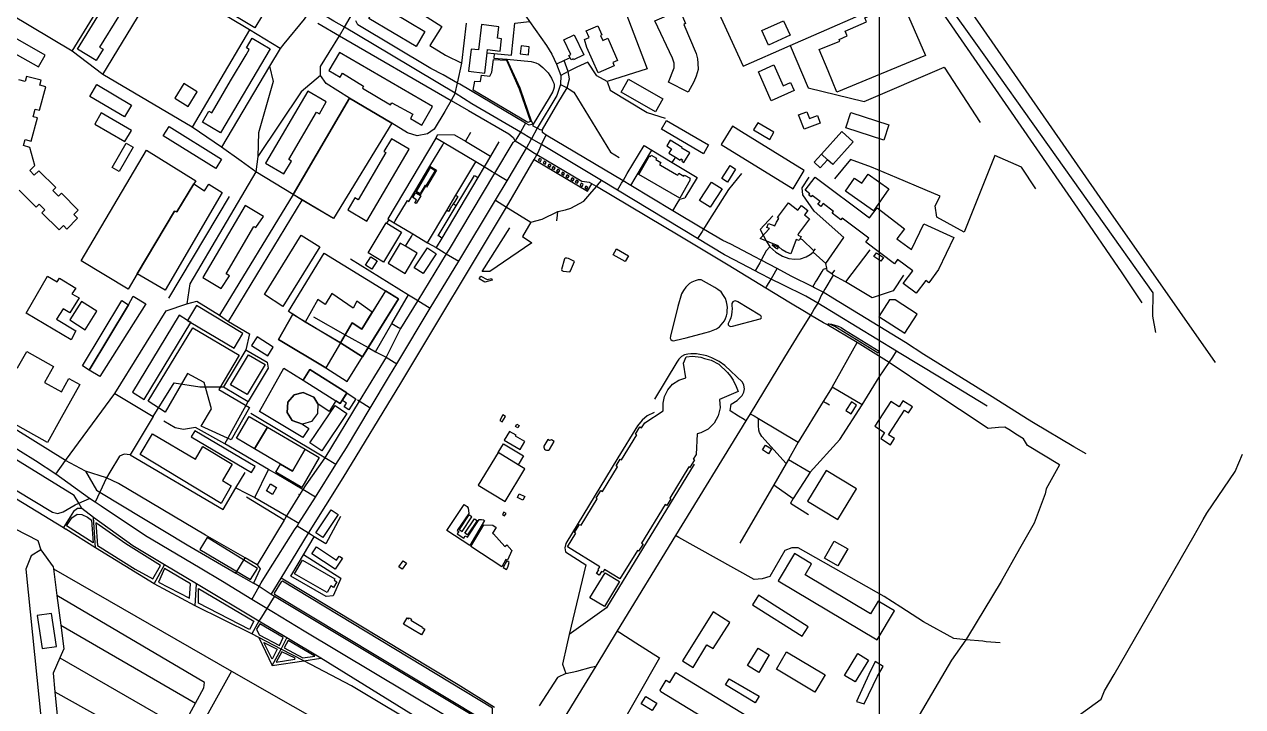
# Model space of a CAD drawing. Header units: metres. Extents: x -2626 to 1483, y -1332 to 1229.
# Drawn here: x 226 to 1196, y 147 to 690 of the extents above; entities that cross this region are included whole.
import ezdxf

# ---------------------------------------------------------------- set-up
doc = ezdxf.new("R2010")
doc.units = ezdxf.units.M
for name, color, linetype in [('OSM_BUILDING', 8, 'Continuous'), ('OSM_GREEN_EXISTING', 94, 'Continuous'), ('OSM_HYDROGRAPHY', 5, 'Continuous'), ('OSM_ROAD_LOCAL', 9, 'Continuous'), ('OSM_ROAD_MAJOR', 30, 'Continuous'), ('SITE_BORDER', 3, 'Continuous')]:
    doc.layers.add(name, color=color, linetype=linetype)

msp = doc.modelspace()

# ---------------------------------------------------------------- linework, layer by layer
at = {"layer": 'OSM_BUILDING'}
for points in [[(309.522, 737.469), (324.422, 728.286), (318.732, 719.046), (315.85, 720.816), (285.688, 671.824), (288.583, 670.043), (283.031, 661.037), (268.132, 670.21)], [(334.313, 732.46), (340.465, 742.635), (415.412, 697.261), (409.26, 687.097)], [(544.792, 684.092), (537.733, 672.192), (500, 694.578), (512.705, 715.996), (523.04, 709.862), (520.826, 706.133), (523.221, 704.708), (519.788, 698.931)], [(872.683, 635.89), (865.699, 652.867), (858.584, 669.965), (875.203, 676.533), (874.621, 677.902), (880.955, 680.73), (879.367, 684.481), (896.204, 691.962), (894.904, 695.023), (899.299, 696.994), (898.724, 698.43), (921.77, 708.582), (923.171, 705.443), (925.147, 706.322), (943.285, 665.034)], [(727.804, 692.608), (747.58, 701.246), (752.257, 690.448), (750.906, 689.847), (760.735, 666.704), (761.717, 662.507), (762.073, 659.045), (762.198, 653.969), (760.754, 648.503), (758.903, 644.017), (754.251, 635.913), (738.771, 643.961), (743.06, 655.227), (743.153, 658.933), (741.884, 662.985)], [(589.721, 689.624), (587.358, 669.453), (581.53, 670.132), (579.473, 652.577), (592.341, 651.063), (594.235, 667.249), (594.541, 669.843), (604.645, 668.652), (605.796, 678.459), (602.638, 678.826), (603.707, 687.977)], [(671.927, 677.702), (675.441, 679.305), (673.09, 684.671), (682.362, 688.8), (685.569, 681.542), (684.669, 681.108), (686.463, 677.09), (690.302, 678.804), (692.228, 674.496), (698.162, 661.171), (694.304, 659.423), (695.367, 656.974), (682.768, 651.341), (673.777, 671.479)], [(813.005, 684.915), (830.274, 692.786), (835.551, 681.208), (818.275, 673.338)], [(216.994, 679.828), (211.679, 670.388), (237.245, 655.983), (242.56, 665.423)], [(381.987, 603.53), (367.619, 612.046), (372.852, 620.884), (375.084, 619.56), (377.454, 623.567), (390.059, 644.807), (402.438, 665.691), (404.939, 669.91), (402.632, 671.279), (407.171, 678.926), (421.627, 670.366)], [(655.314, 677.424), (663.492, 681.442), (671.258, 665.657), (663.08, 661.639), (662.723, 662.373), (661.11, 661.583), (660.279, 663.264), (659.403, 665.045), (661.016, 665.835)], [(620.645, 666.425), (627.104, 665.713), (627.81, 672.08), (621.345, 672.793)], [(476.772, 667.55), (468.363, 653.089), (477.379, 647.846), (479.161, 650.896), (495.992, 640.566), (494.979, 638.963), (517.475, 625.949), (518.425, 627.541), (535.163, 618.346), (533.193, 614.962), (542.322, 609.663), (550.919, 624.458)], [(810.216, 652.087), (822.602, 657.62), (830.017, 640.966), (835.807, 643.538), (838.683, 637.115), (820.426, 629.022)], [(283.519, 641.924), (311.185, 625.66), (305.665, 616.276), (277.998, 632.54)], [(345.567, 631.17), (356.377, 624.536), (363.574, 636.247), (352.77, 642.881)], [(700.969, 635.79), (706.877, 646.165), (734.163, 630.636), (728.254, 620.261)], [(417.907, 579.462), (432.568, 570.846), (438.589, 581.088), (436.432, 582.357), (458.597, 620.061), (460.76, 618.792), (466.225, 628.087), (451.563, 636.703)], [(287.17, 619.437), (281.993, 610.576), (305.996, 596.572), (311.167, 605.433)], [(732.981, 606.357), (737.07, 613.415), (770.651, 593.967), (766.568, 586.91)], [(809.703, 611.589), (806.321, 605.867), (819.244, 598.231), (822.627, 603.953)], [(842.266, 617.901), (848.705, 620.384), (850.844, 614.84), (857.196, 617.289), (859.503, 611.311), (846.711, 606.368)], [(883.844, 619.771), (914.017, 609.931), (910.053, 597.775), (879.88, 607.615)], [(341.203, 608.717), (382.962, 582.568), (378.292, 575.11), (336.532, 601.27)], [(780.574, 594.379), (837.795, 559.08), (846.723, 573.551), (796.773, 604.376), (789.502, 608.851)], [(885.632, 596.35), (869.394, 578.327), (865.243, 582.123), (860.36, 586.576), (876.591, 604.587)], [(306.996, 595.303), (312.523, 592.075), (301.294, 572.839), (295.761, 576.067)], [(532.206, 590.594), (518.082, 598.899), (512.136, 588.791), (513.761, 587.834), (491.603, 550.141), (488.914, 551.722), (483.369, 542.293), (498.562, 533.365)], [(308.566, 479.063), (271.17, 501.672), (323.046, 589.704), (362.53, 565.47), (360.916, 562.854), (347.249, 540.657), (345.492, 541.347), (315.825, 491.309)], [(715.112, 570.524), (723.602, 585.218), (724.328, 584.795), (724.903, 585.797), (729.111, 583.359), (728.535, 582.368), (732.643, 579.997), (731.587, 578.171), (732.274, 577.77), (745.179, 570.301), (746.123, 569.778), (747.03, 571.347), (751.006, 569.054), (751.532, 569.967), (755.914, 567.429), (755.389, 566.527), (756.039, 566.149), (747.693, 551.699)], [(860.36, 586.576), (854.57, 580.108), (859.422, 575.711), (865.243, 582.123)], [(785.526, 564.412), (781.161, 567.162), (787.664, 577.47), (792.028, 574.72)], [(360.916, 562.854), (369.432, 557.366), (372.665, 562.664), (383.381, 556.097), (338.008, 478.429), (315.825, 491.309), (345.492, 541.347), (347.249, 540.657)], [(771.858, 544.33), (763.417, 549.796), (772.852, 564.379), (781.293, 558.924)], [(847.505, 557.9), (855.389, 568.408), (898.643, 535.948), (904.764, 543.907), (926.566, 527.142), (920.445, 519.183), (932.18, 510.801), (941.909, 531.25), (965.724, 520.185), (953.726, 494.715), (945.848, 484.195), (943.46, 485.976), (935.963, 475.98), (925.603, 483.739), (933.1, 493.746), (921.051, 502.774), (918.569, 499.457), (895.767, 516.545), (898.255, 519.862), (877.047, 535.758), (875.934, 534.278), (868.888, 539.554), (870.001, 541.035), (861.673, 547.28), (859.928, 544.942), (857.565, 546.712), (859.309, 549.05), (853.038, 553.748), (852.201, 552.623), (850.45, 553.937), (851.288, 555.061)], [(897.674, 570.735), (914.13, 559.113), (901.757, 541.592), (879.58, 557.254), (886.857, 567.562), (892.578, 563.522)], [(368.025, 488.414), (382.681, 479.798), (389.227, 489.739), (386.545, 491.309), (408.716, 529.012), (410.166, 528.166), (416.343, 537.039), (401.682, 545.655)], [(818.982, 527.32), (816.925, 528.144), (818.263, 531.484), (823.302, 529.469), (824.728, 532.475), (826.572, 535.302), (825.459, 536.137), (834.206, 547.781), (841.728, 542.137), (844.466, 545.788), (849.706, 541.859), (846.967, 538.207), (850.981, 535.202), (842.234, 523.547), (841.69, 522.1), (844.16, 521.109), (842.822, 517.769), (840.427, 518.738), (836.176, 507.405), (832.231, 508.619), (829.048, 510.467), (826.572, 512.938), (826.084, 513.595), (811.567, 519.517)], [(464.574, 507.739), (513.386, 477.817), (523.834, 471.416), (495.054, 425.341), (477.473, 436.406), (486.876, 452.313), (494.61, 447.304), (502.763, 460.963), (490.534, 469.523), (487.676, 464.013), (470.551, 475.635), (465.456, 466.874), (459.541, 470.948), (449.55, 453.015), (439.602, 459.282), (436.295, 461.364)], [(449.55, 453.015), (436.295, 461.364), (464.574, 507.739), (513.386, 477.817), (502.763, 460.963), (490.534, 469.523), (487.676, 464.013), (470.551, 475.635), (465.456, 466.874), (459.541, 470.948)], [(506.64, 501.695), (502.451, 495.082), (497.405, 498.266), (501.594, 504.89)], [(546.817, 512.036), (547.149, 511.825), (553.576, 507.55), (553.826, 507.394), (543.354, 491.631), (536.345, 496.273)], [(704.151, 501.116), (694.554, 506.481), (697.155, 511.135), (706.752, 505.769)], [(909.753, 504.467), (907.678, 501.461), (902.269, 505.19), (904.345, 508.196)], [(266.762, 480.076), (263.755, 475.546), (269.595, 472.206), (262.017, 460.395), (256.915, 463.612), (251.569, 455.208), (266.769, 445.968), (263.086, 438.944), (227.235, 460.128), (244.292, 489.505), (252.138, 484.941), (253.845, 487.88)], [(589.321, 489.583), (594.216, 486.767), (597.899, 487.757), (598.255, 486.433), (592.409, 484.852), (588.039, 487.357)], [(477.473, 436.406), (495.054, 425.341), (499.631, 432.665), (523.834, 471.416), (513.386, 477.817), (494.61, 447.304), (486.876, 452.313), (481.343, 442.951)], [(271.402, 469.457), (261.979, 454.707), (274.215, 446.881), (283.644, 461.631)], [(272.121, 418.105), (303.501, 470.035), (308.897, 466.774), (277.516, 414.843)], [(308.897, 466.774), (312.623, 473.553), (322.665, 467.453), (285.87, 409.767), (277.516, 414.843)], [(358.534, 452.703), (392.81, 432.142), (399.862, 443.898), (362.855, 466.095), (355.802, 454.339)], [(906.208, 457.523), (926.903, 444.176), (936.657, 459.293), (919.194, 470.714), (914.661, 470.625)], [(358.534, 452.703), (355.802, 454.339), (349.212, 458.436), (311.979, 397.199), (321.327, 391.522)], [(439.602, 459.282), (428.092, 439.244), (465.937, 416.502), (482.937, 405.693), (495.054, 425.341), (477.473, 436.406), (449.55, 453.015)], [(439.602, 459.282), (477.473, 436.406), (465.937, 416.502), (428.092, 439.244)], [(424.003, 433.022), (411.16, 441.27), (406.759, 434.424), (419.601, 426.176)], [(175.228, 401.863), (180.299, 410.925), (185.182, 408.197), (189.996, 405.515), (197.555, 401.285), (209.491, 422.658), (220.514, 416.502), (227.817, 429.582), (249.025, 417.738), (241.897, 404.98), (255.452, 397.411), (261.423, 408.097), (270.139, 403.233), (255.321, 376.705), (244.41, 357.169), (224.972, 368.022), (182.35, 391.822), (184.926, 396.442), (179.861, 399.27)], [(404.339, 426.877), (417.656, 419.24), (403.32, 395.307), (390.002, 402.943)], [(477.473, 436.406), (465.937, 416.502), (482.937, 405.693), (495.054, 425.341)], [(699.968, 248.588), (687.826, 256.057), (686.52, 253.931), (685.457, 254.577), (683.575, 251.515), (681.387, 252.862), (683.268, 255.924), (682.731, 256.257), (684.038, 258.384), (658.24, 274.236), (664.818, 284.933), (663.911, 285.49), (667.956, 292.069), (669.044, 291.401), (681.893, 312.307), (680.986, 312.852), (684.838, 319.12), (686.145, 318.318), (698.162, 337.855), (696.992, 338.578), (700.337, 344.011), (701.269, 343.432), (713.417, 363.191), (712.404, 363.814), (715.949, 369.57), (717.281, 368.757), (719.82, 372.887), (734.538, 382.316), (734.325, 388.561), (735.432, 393.859), (738.058, 399.125), (741.947, 403.533), (746.836, 406.806), (752.394, 408.721), (750.525, 420.387), (752.788, 425.307), (757.715, 425.975), (764.368, 425.174), (767.431, 423.983), (772.758, 422.647), (778.748, 419.452), (785.669, 412.929), (787.926, 409.867), (790.058, 406.806), (792.591, 401.618), (794.054, 397.756), (779.204, 391.377), (779.705, 384.776), (778.279, 378.308), (775.059, 372.52), (770.307, 367.911), (764.436, 364.85), (761.529, 364.059), (760.716, 347.751), (758.372, 343.944), (759.403, 343.298), (755.677, 337.242), (754.902, 337.71), (739.64, 312.886), (740.571, 312.307), (737.289, 306.975), (735.963, 307.787), (717.137, 277.163), (718.388, 276.395), (714.93, 270.774), (713.967, 271.364)], [(468.45, 381.748), (459.51, 387.848), (456.221, 393.37), (447.78, 396.988), (440.703, 395.095), (435.694, 389.195), (435.144, 381.136), (439.227, 374.69), (447.243, 371.718), (452.263, 368.2), (447.599, 361.043), (412.992, 381.748), (432.406, 416.324), (447.761, 406.862), (473.853, 390.442)], [(447.243, 371.718), (452.263, 368.2), (447.599, 361.043), (412.992, 381.748), (432.406, 416.324), (447.761, 406.862), (453.113, 415.389), (482.681, 396.787), (477.323, 388.26), (473.853, 390.442), (468.45, 381.748), (459.51, 387.848), (459.278, 380.145), (454.608, 374)], [(453.113, 415.389), (447.761, 406.862), (473.853, 390.442), (477.323, 388.26), (482.681, 396.787)], [(459.278, 380.145), (454.608, 374), (447.243, 371.718), (439.227, 374.69), (435.144, 381.136), (435.694, 389.195), (440.703, 395.095), (447.78, 396.988), (456.221, 393.37), (459.51, 387.848)], [(482.85, 396.442), (489.771, 391.989), (484.138, 383.173), (480.38, 385.499), (482.349, 388.505), (479.123, 390.542)], [(879.967, 382.549), (884.137, 379.989), (888.414, 386.947), (884.244, 389.507)], [(903.026, 370.137), (910.741, 365.172), (907.646, 360.375), (915.312, 355.432), (918.513, 360.397), (913.892, 363.38), (926.516, 382.961), (929.842, 380.824), (932.881, 385.533), (925.34, 390.397), (922.183, 385.499), (915.637, 389.707)], [(482.643, 380.379), (462.586, 350.612), (453.295, 356.868), (473.346, 386.635)], [(419.582, 369.347), (409.135, 352.159), (394.717, 360.731), (404.877, 377.985)], [(419.582, 369.347), (449.362, 351.848), (439.252, 334.404), (429.886, 339.825), (409.135, 352.159)], [(406.646, 333.257), (409.516, 338.111), (361.692, 366.419), (358.828, 361.577)], [(607.934, 359.072), (620.507, 351.658), (624.184, 357.97), (616.912, 362.256), (617.306, 362.902), (611.992, 365.996)], [(460.685, 345.28), (446.899, 321.491), (427.348, 332.823), (426.21, 333.48), (429.886, 339.825), (439.252, 334.404), (449.362, 351.848)], [(587.27, 323.361), (608.641, 310.336), (624.396, 336.163), (618.913, 339.513), (603.026, 349.198)], [(603.026, 349.198), (607.29, 356.189), (623.177, 346.504), (618.913, 339.513)], [(820.651, 352.014), (818.275, 348.241), (813.499, 351.246), (815.874, 355.02)], [(849.406, 310.47), (873.609, 295.798), (888.458, 320.288), (864.255, 334.96)], [(421.827, 324.251), (426.691, 321.402), (423.459, 315.891), (418.594, 318.741)], [(624.203, 314.188), (622.783, 311.349), (618.425, 313.531), (619.838, 316.37)], [(463.386, 281.594), (457.859, 285.278), (470.082, 303.535), (475.603, 299.839)], [(454.752, 268.603), (458.39, 274.158), (474.34, 263.694), (476.428, 266.877), (477.16, 266.399), (479.061, 265.152), (473.327, 256.413)], [(441.04, 252.818), (447.386, 263.582), (473.177, 248.599), (472.615, 247.652), (474.722, 246.417), (472.021, 241.83), (469.914, 243.066), (466.831, 237.845)], [(526.685, 256.38), (524.04, 258.261), (527.391, 262.959), (530.036, 261.066)], [(847.424, 251.949), (852.638, 260.721), (838.958, 268.848), (826.047, 247.129), (904.889, 200.253), (918.563, 223.24), (905.464, 231.032), (899.493, 220.991)], [(687.689, 226.635), (676.11, 233.648), (688.133, 253.508), (699.712, 246.506)], [(844.998, 202.991), (849.831, 210.594), (810.372, 235.663), (805.539, 228.005)], [(236.226, 219.555), (240.052, 193.295), (251.45, 194.954), (247.618, 221.214)], [(541.959, 204.115), (527.71, 212.654), (530.668, 217.585), (531.837, 216.895), (532.243, 217.563), (534.019, 216.505), (533.612, 215.826), (542.785, 210.338), (542.597, 210.026), (544.729, 208.757)], [(749.875, 183.455), (758.309, 178.223), (769.301, 196.267), (774.159, 193.24), (787.539, 214.056), (774.29, 222.394)], [(809.947, 193.685), (818.863, 188.219), (810.647, 174.104), (801.494, 179.714)], [(832.743, 190.601), (863.442, 172.367), (855.22, 158.541), (824.528, 176.775)], [(889.352, 189.31), (897.886, 184.089), (887.239, 166.69), (878.71, 171.911)], [(888.277, 151.138), (894.435, 149.38), (905.152, 171.232), (909.509, 178.846), (903.257, 182.842), (898.18, 172.623)], [(732.568, 158.942), (732.093, 160.089), (736.907, 168.037), (739.702, 166.334), (744.516, 174.148), (816.637, 130.166), (806.533, 113.657)], [(783.969, 164.296), (786.864, 169.194), (810.735, 155.268), (807.771, 150.159)], [(720.507, 155.191), (729.304, 149.836), (725.678, 143.903), (716.925, 149.168)]]:
    msp.add_lwpolyline(points, close=True, dxfattribs=at)
msp.add_lwpolyline([(221.771, 557.922), (235.394, 544.397), (237.82, 546.846), (242.303, 542.393), (239.877, 539.944), (253.564, 526.363), (257.015, 529.836), (259.835, 527.042), (268.288, 535.558), (265.306, 538.519), (268.869, 542.104), (255.352, 555.529), (253.051, 553.213), (248.568, 557.666), (250.863, 559.982), (237.32, 573.429), (233.838, 569.922), (230.174, 573.563), (234.269, 577.626), (230.286, 591.997), (225.234, 593.366), (226.554, 598.287), (231.362, 597.006), (236.314, 615.519), (232.987, 616.409), (234.619, 622.51), (237.945, 621.619), (242.935, 640.276), (238.139, 641.556), (239.165, 645.375), (227.567, 648.469), (226.479, 644.395), (221.527, 645.709)], dxfattribs=at)
at = {"layer": 'OSM_GREEN_EXISTING'}
for points in [[(609.61, 661.249), (619.801, 638.484), (628.936, 612.491), (626.822, 611.756), (583.2, 637.605), (584.413, 644.685), (589.027, 644.273), (589.74, 649.471), (596.573, 648.547), (598.168, 651.776), (599.381, 661.828)], [(484.825, 631.204), (518.482, 611.122), (471.989, 535.502), (439.79, 554.516)], [(750.981, 579.963), (755.646, 587.689), (749.425, 591.44), (749.693, 591.897), (740.071, 597.708), (737.295, 593.11), (740.99, 590.884), (738.833, 587.299), (744.141, 584.093), (747.905, 581.822), (748.474, 582.769), (749.75, 582.001), (749.174, 581.054)], [(637.595, 582.223), (635.982, 583.236), (635.05, 581.733), (636.664, 580.732)], [(538.07, 557.009), (549.337, 575.845), (552.97, 573.674), (545.629, 561.395), (544.86, 561.852), (540.934, 555.295)], [(641.384, 580.019), (639.771, 581.032), (638.839, 579.529), (640.452, 578.527)], [(645.179, 577.715), (643.566, 578.728), (642.628, 577.225), (644.248, 576.223)], [(648.468, 575.744), (646.855, 576.757), (645.923, 575.255), (647.536, 574.253)], [(652.182, 573.563), (650.569, 574.576), (649.631, 573.073), (651.244, 572.071)], [(656.015, 571.325), (654.401, 572.327), (653.47, 570.835), (655.083, 569.822)], [(659.578, 569.188), (657.965, 570.19), (657.034, 568.698), (658.647, 567.685)], [(663.499, 566.794), (661.885, 567.807), (660.954, 566.305), (662.567, 565.303)], [(666.937, 564.913), (665.324, 565.915), (664.393, 564.423), (666.006, 563.41)], [(670.858, 562.475), (669.244, 563.488), (668.313, 561.985), (669.926, 560.983)], [(537.37, 555.829), (541.409, 553.414), (537.751, 547.302), (536.757, 547.903), (538.202, 550.319), (535.163, 552.145)], [(674.503, 560.171), (672.89, 561.184), (671.958, 559.681), (673.571, 558.679)], [(511.911, 500.593), (499.556, 507.951), (513.861, 531.962), (514.555, 531.551), (526.216, 524.604)], [(446.355, 522.2), (461.11, 512.982), (431.762, 465.36), (417.006, 474.911)], [(515.487, 499.858), (529.067, 491.765), (538.608, 507.784), (529.33, 513.305), (525.028, 515.866)], [(825.459, 511.157), (826.216, 512.47), (821.12, 514.552), (824.353, 511.825)], [(653.745, 494.058), (654.808, 493.591), (660.029, 492.978), (660.735, 493.858), (663.861, 501.216), (659.103, 503.543), (657.74, 503.966), (656.44, 503.877), (655.771, 503.376), (653.526, 494.782)], [(752.613, 440.536), (767.65, 444.432), (771.608, 445.501), (774.334, 446.514), (776.829, 447.705), (779.154, 449.152), (780.73, 450.744), (782.049, 452.358), (783.306, 454.017), (784.169, 455.876), (784.857, 458.035), (785.319, 460.139), (785.488, 462.21), (785.676, 464.514), (785.444, 466.551), (784.775, 469.089), (784, 471.661), (782.574, 474.154), (780.542, 476.993), (778.048, 478.963), (775.491, 480.511), (764.63, 486.522), (762.404, 486.488), (759.935, 485.809), (757.252, 484.785), (755.32, 483.572), (752.594, 480.655), (750.5, 478.229), (748.968, 475.379), (746.161, 465.438), (740.165, 441.749), (739.996, 440.246), (740.415, 439.089), (741.547, 438.254), (742.847, 438.187), (744.779, 438.51)], [(789.133, 465.861), (789.321, 463.757), (789.177, 461.019), (788.839, 458.748), (788.339, 456.41), (787.439, 454.417), (786.701, 453.048), (786.238, 451.812), (786.307, 450.766), (786.976, 449.909), (788.108, 449.553), (789.658, 449.798), (811.729, 455.497), (812.317, 456.009), (812.592, 456.989), (812.192, 457.913), (811.354, 458.558), (793.854, 469.212), (792.028, 469.924), (790.834, 469.735), (789.971, 469.045), (789.221, 467.687)], [(359.96, 448.384), (396.861, 426.743), (380.674, 399.47), (405.246, 384.987), (390.49, 359.328), (366.756, 370.249), (374.828, 383.919), (369.126, 404.824), (355.79, 412.116), (337.983, 381.28), (324.584, 390.019)], [(905.602, 428.168), (871.076, 449.352), (868.244, 450.688), (865.756, 451.478), (868.375, 451.222), (871.095, 450.532), (873.652, 449.631), (876.022, 448.562), (878.854, 446.759), (906.483, 429.76)], [(604.37, 374.768), (606.371, 373.633), (608.803, 377.93), (606.802, 379.065)], [(619.882, 370.761), (618.807, 368.913), (616.937, 370.004), (618.019, 371.852)], [(317.969, 347.617), (327.892, 364.193), (362.029, 344.033), (367.888, 353.963), (391.465, 340.037), (383.687, 326.856), (390.671, 322.737), (382.612, 308.689)], [(642.566, 359.551), (639.44, 354.285), (639.358, 353.406), (639.577, 352.604), (640.071, 351.914), (640.709, 351.436), (641.609, 351.046), (642.416, 350.957), (643.285, 351.157), (643.891, 351.636), (647.661, 357.992), (645.661, 359.183), (643.935, 358.727)], [(580.442, 275.126), (562.236, 287.149), (575.985, 307.954), (578.429, 306.34), (579.148, 304.904), (579.548, 303.145), (579.611, 300.73), (570.557, 287.06), (571.745, 286.28), (570.551, 284.477), (575.747, 281.037), (576.941, 282.829), (578.567, 281.75), (587.901, 295.832), (589.946, 295.932), (591.434, 295.72), (592.234, 295.219)], [(608.228, 298.926), (609.36, 300.73), (607.703, 301.765), (606.571, 299.973)], [(259.497, 290.933), (263.586, 297.357), (267.819, 300.284), (271.764, 299.984), (276.141, 297.724), (279.423, 295.386), (280.668, 277.286)], [(282.931, 293.271), (284.025, 275.237), (314.024, 256.48), (328.185, 248.821), (334.244, 259.408), (306.727, 276.484)], [(571.964, 287.939), (574.303, 286.381), (582.099, 298.102), (579.761, 299.661)], [(584.306, 296.433), (586.301, 295.108), (578.661, 283.631), (576.672, 284.956)], [(581.424, 274.469), (591.578, 291.768), (598.874, 291.546), (601.394, 289.575), (598.699, 285.067), (599.3, 284.51), (608.478, 274.48), (609.897, 275.783), (613.942, 271.375), (610.616, 263.582), (609.141, 264.217), (605.877, 258.384)], [(405.802, 248.131), (411.392, 256.814), (371.308, 281.482), (365.687, 272.176)], [(862.892, 265.152), (870.67, 278.677), (881.318, 272.566), (873.546, 259.029)], [(607.052, 257.76), (609.803, 256.202), (610.854, 258.061), (611.867, 261.846), (609.966, 262.914)], [(337.383, 256.925), (332.568, 246.194), (357.459, 233.27), (358.259, 244.658)], [(430.336, 246.228), (424.722, 237.389), (424.928, 236.465), (590.24, 137.057), (591.465, 139.094), (598.218, 135.031), (598.693, 145.695), (431.343, 246.94)], [(364.468, 241.085), (408.484, 214.947), (405.127, 208.457), (364.543, 229.407)], [(413.299, 212.91), (410.673, 208.68), (412.936, 204.071), (428.998, 195.755), (432.062, 202.101)], [(423.102, 184.712), (416.419, 197.937), (427.029, 192.761)], [(435.857, 199.696), (432.718, 193.93), (447.68, 185.826), (457.246, 187.217)], [(430.749, 190.713), (426.366, 182.542), (441.184, 184.879), (441.478, 185.681)]]:
    msp.add_lwpolyline(points, close=True, dxfattribs=at)
msp.add_lwpolyline([(341.04, 472.061), (389.333, 552.879)], dxfattribs=at)
at = {"layer": 'OSM_HYDROGRAPHY'}
msp.add_lwpolyline([(953.426, 737.77), (1088.658, 542.46), (1173.84, 420.821)], dxfattribs=at)
at = {"layer": 'OSM_ROAD_LOCAL'}
for points in [[(1115.637, 468.277), (1099.812, 492.077), (1064.611, 543.64), (916.675, 757.652), (820.314, 898.705)], [(821.995, 899.74), (923.158, 758.976), (989.683, 665.59), (1124.159, 476.203), (1123.865, 457.646), (1126.253, 444.799)], [(581.805, 868.114), (580.768, 852.017), (583.756, 838.692), (588.233, 830.165), (629.33, 793.474), (630.33, 782.12), (626.441, 768.761), (611.404, 730.501), (609.716, 722.341), (613.436, 713.558), (628.073, 692.218), (641.434, 673.06), (645.748, 666.236), (649.45, 658.154), (652.926, 649.215), (652.626, 641.924), (649.662, 633.274), (634.256, 607.326), (629.592, 598.732)], [(807.246, 863.583), (862.754, 773.047), (765.618, 727.517), (744.691, 717.721), (704.614, 698.931), (721.714, 654.503), (689.94, 644.44), (681.549, 648.803), (674.428, 659.869)], [(429.53, 670.778), (405.045, 685.483), (335.376, 727.339), (309.572, 742.846), (238.521, 785.526), (219.045, 797.226), (229.974, 814.903), (235.401, 823.675), (240.234, 830.955)], [(263.893, 668.596), (309.572, 742.846), (318.294, 757.206), (325.378, 768.861), (329.924, 776.342)], [(454.095, 703.194), (450.119, 696.404), (448.687, 693.866), (432.487, 674.34), (429.53, 670.778), (420.939, 656.496), (382.975, 592.22), (359.416, 608.15), (288.358, 649.995), (263.893, 668.596), (214.674, 698.007), (195.317, 709.573), (168.882, 723.655), (151.032, 732.627), (124.096, 746.097), (91.159, 746.342), (80.393, 746.23)], [(501.682, 730.601), (510.135, 725.258), (525.997, 715.228), (531.193, 705.331), (558.34, 688.177), (548.799, 673.082), (561.135, 665.279), (574.059, 658.945)], [(765.618, 727.517), (798.024, 656.685), (835.607, 673.116), (916.918, 708.66)], [(288.358, 649.995), (335.376, 727.339)], [(480.755, 687.487), (485.351, 695.346), (490.64, 704.441), (496.048, 721.651)], [(459.41, 690.927), (476.71, 680.73), (565.762, 629.322), (579.448, 621.363), (611.517, 602.661), (615.062, 599.956), (616.719, 597.04), (614.874, 595.904), (600.2, 571.425), (563.986, 510.99), (561.767, 507.35), (539.096, 470.191), (525.416, 447.772), (513.88, 424.984), (492.484, 389.974), (465.024, 345.046), (450, 323.539), (447.599, 319.698), (444.929, 315.435), (435.932, 301.086), (434.6, 298.904), (433, 295.987), (432.618, 295.353), (411.123, 259.898)], [(624.947, 611.333), (572.558, 642.158), (570.726, 643.193), (559.191, 649.738), (549.437, 654.848), (491.409, 689.368), (489.808, 692.73)], [(568.876, 635.1), (570.726, 643.193), (574.059, 658.945), (577.998, 690.882)], [(599.818, 666.592), (613.68, 665.29), (616.25, 690.771), (628.073, 692.218)], [(405.045, 685.483), (359.416, 608.15)], [(568.876, 635.1), (565.762, 629.322), (560.535, 620.595), (552.069, 606.457), (546.755, 602.862), (538.739, 601.159), (530.886, 603.663), (518.482, 611.122), (484.825, 631.204), (466.175, 642.681), (461.642, 649.082), (461.642, 656.24), (468.588, 667.538), (476.71, 680.73), (480.755, 687.487)], [(835.607, 673.116), (849.843, 639.408), (894.448, 628.51), (958.009, 655.839), (986.851, 611.745)], [(594.235, 667.249), (599.818, 666.592), (599.506, 663.008)], [(599.506, 663.008), (610.116, 662.229), (629.442, 660.369), (633.131, 659.279), (635.563, 658.065), (638.664, 655.627), (642.86, 651.353), (644.323, 649.126), (645.498, 646.955), (646.423, 645.063), (647.343, 642.97), (647.68, 641.79), (647.743, 639.82), (647.261, 638.061), (646.53, 636.514), (643.641, 631.271), (630.986, 610.331), (627.891, 609.641), (624.947, 611.333)], [(630.986, 610.331), (629.705, 612.78), (623.99, 628.922), (620.595, 638.985), (610.116, 662.229)], [(1071.095, 348.23), (1061.41, 353.695), (1029.342, 372.842), (1024.478, 375.859), (996.386, 393.492), (941.997, 427.255), (927.391, 436.662), (869.494, 472.028), (861.717, 476.759), (854.914, 480.299), (853.62, 480.945), (836.282, 489.639), (825.065, 495.539), (812.454, 502.162), (807.452, 504.789), (788.32, 514.853), (781.837, 517.925), (766.475, 526.853), (742.003, 541.625), (708.741, 561.718), (702.494, 565.481), (641.171, 601.804), (638.327, 603.942), (638.364, 606.168), (650.487, 627.085), (657.903, 639.363), (659.878, 646.41), (658.866, 652.288), (655.533, 661.026)], [(660.279, 663.264), (655.533, 661.026), (649.45, 658.154)], [(674.428, 659.869), (665.724, 655.839)], [(420.939, 656.496), (424.003, 644.473), (412.298, 603.519), (411.642, 584.806), (410.222, 572.572), (357.665, 483.316), (355.127, 467.442)], [(665.724, 655.839), (658.866, 652.288), (652.926, 649.215)], [(461.642, 649.082), (446.292, 636.224), (411.642, 584.806)], [(652.626, 641.924), (657.903, 639.363), (659.616, 638.284), (663.442, 635.89), (692.453, 588.179), (699.331, 583.904)], [(689.94, 644.44), (692.122, 637.482), (721.72, 619.615), (735.932, 615.174)], [(484.825, 631.204), (439.79, 554.516), (381.18, 458.48)], [(518.482, 611.122), (471.989, 535.502)], [(624.947, 611.333), (623.715, 609.352)], [(553.395, 599.4), (555.058, 602.161), (568.232, 602.016), (576.997, 596.839), (597.005, 585.028)], [(581.143, 603.864), (576.997, 596.839)], [(623.715, 609.352), (620.801, 604.153), (618.013, 599.288)], [(631.024, 608.929), (630.986, 610.331)], [(637.014, 605.723), (634.256, 607.326), (631.024, 608.929)], [(638.364, 606.168), (637.014, 605.723)], [(640.184, 599.834), (641.171, 601.804)], [(471.989, 535.502), (446.992, 549.896), (439.79, 554.516), (410.222, 572.572), (398.574, 580.999), (382.975, 592.22)], [(610.16, 565.47), (606.233, 567.818), (600.2, 571.425), (598.405, 572.494), (591.853, 576.412), (585.188, 580.398), (559.885, 595.526), (553.395, 599.4), (515.124, 535.113), (516.268, 534.434), (520.264, 532.052), (535.2, 523.157), (546.949, 516.166), (553.62, 512.192), (559.991, 508.407), (561.767, 507.35), (571.658, 501.461)], [(520.264, 532.052), (521.145, 533.621), (530.786, 549.64), (532.006, 548.905), (536.801, 556.92), (548.787, 576.958), (558.953, 593.967), (559.885, 595.526)], [(603.72, 596.261), (597.005, 585.028), (592.716, 577.893), (591.853, 576.412)], [(615.981, 575.232), (625.553, 591.285), (629.592, 598.732)], [(618.013, 599.288), (616.719, 597.04)], [(619.82, 594.992), (616.719, 597.04)], [(630.718, 587.889), (625.553, 591.285), (619.82, 594.992)], [(635.163, 588.513), (637.489, 594.146), (640.184, 599.834)], [(705.896, 571.292), (719.194, 593.466), (725.459, 589.771), (741.64, 579.963), (761.492, 567.93), (751.663, 551.711)], [(422.377, 236.331), (430.455, 249.356), (452.144, 285.011), (479.748, 328.96), (525.516, 404.424), (609.685, 544.375), (631.724, 582.457), (633.806, 586.064)], [(633.806, 586.064), (630.718, 587.889)], [(631.724, 582.457), (674.146, 557.132), (677.735, 562.965)], [(633.806, 586.064), (635.163, 588.513)], [(1050, 339.536), (1024.553, 354.875), (1021.314, 360.185), (1016.556, 363.069), (1009.541, 367.41), (1006.515, 369.425), (1001.344, 369.002), (993.028, 368.334), (947.555, 398.68), (914.336, 420.854), (888.808, 436.873), (864.73, 450.978), (862.179, 452.458), (851.675, 458.581), (846.874, 461.308), (835.876, 468.121), (816.187, 480.065), (786.182, 498.277), (747.63, 521.276), (681.399, 560.894), (677.735, 562.965), (675.884, 564.011), (669.651, 564.88), (633.806, 586.064)], [(708.741, 561.718), (712.173, 567.485), (725.459, 589.771)], [(741.64, 579.963), (743.091, 582.368), (744.141, 584.093)], [(900.356, 576.234), (883.55, 582.312), (870.807, 566.972)], [(1031.124, 559.091), (1019.557, 576.357), (998.424, 585.585), (973.94, 524.549), (952.263, 536.538), (950.837, 545.466), (954.908, 553.135), (943.072, 558.167), (920.501, 567.774), (900.356, 576.234)], [(548.787, 576.958), (554.045, 573.819), (545.973, 560.327), (545.023, 560.894), (541.109, 554.338), (536.801, 556.92)], [(546.949, 516.166), (562.161, 541.714), (569.388, 553.848), (585.188, 580.398)], [(591.853, 576.412), (586.92, 568.13), (558.19, 519.873), (553.62, 512.192)], [(610.16, 565.47), (615.981, 575.232)], [(516.581, 410.157), (522.433, 419.853), (549.081, 464.035), (571.658, 501.461), (600.856, 549.874), (610.16, 565.47)], [(558.19, 519.873), (556.027, 521.365), (555.202, 521.643), (569.701, 545.51), (584.375, 569.677), (585.213, 569.165), (586.92, 568.13)], [(660.873, 543.551), (671.251, 549.15), (676.103, 554.75), (681.399, 560.894), (682.106, 561.796), (685.313, 565.659)], [(698.13, 557.967), (701.382, 563.499), (702.494, 565.481), (705.896, 571.292)], [(796.805, 571.292), (786.388, 558.434), (770.088, 532.575), (766.475, 526.853), (765.462, 525.105), (761.842, 519.383)], [(900.825, 472.15), (879.529, 484.919), (869.882, 490.429), (868.582, 491.32), (865.018, 493.78), (864.63, 495.828), (863.93, 499.479), (878.267, 520.274), (854.539, 541.146), (845.648, 554.137), (844.979, 559.926), (850.681, 568.23)], [(569.388, 553.848), (570.933, 552.913), (570.17, 551.666)], [(388.527, 453.482), (446.992, 549.896)], [(564.655, 542.582), (566.181, 545.098)], [(568.532, 548.972), (567.313, 546.957), (566.181, 545.098)], [(569.701, 545.51), (567.313, 546.957)], [(570.17, 551.666), (568.532, 548.972)], [(600.856, 549.874), (609.685, 544.375), (610.941, 543.595)], [(610.941, 543.595), (629.079, 532.397), (638.208, 534.912), (650.7, 540.968), (656.646, 542.282), (660.873, 543.551)], [(742.003, 541.625), (745.479, 547.258), (747.649, 550.787), (751.663, 551.711)], [(514.555, 531.551), (515.099, 532.463), (516.268, 534.434)], [(564.655, 542.582), (563.599, 540.846), (562.161, 541.714)], [(649.768, 533.443), (650.431, 538.096), (650.7, 540.968)], [(821.795, 537.495), (811.604, 526.764), (813.967, 522.044), (816.325, 517.58), (819.451, 512.749), (824.015, 508.697), (829.342, 505.346), (834.413, 503.587), (838.902, 503.131), (843.635, 503.253), (848.33, 504.923), (851.519, 506.693), (853.739, 508.741), (854.483, 509.565), (855.752, 511.212)], [(622.546, 521.02), (629.905, 516.077), (596.448, 493.357), (590.24, 493.279), (612.292, 527.899)], [(629.079, 532.397), (622.546, 521.02)], [(529.33, 513.305), (534.031, 521.198), (535.2, 523.157)], [(843.497, 519.45), (845.023, 518.804), (854.483, 509.565)], [(819.451, 512.749), (816.356, 509.587), (814.568, 506.181), (812.454, 502.162), (811.316, 500.147), (807.596, 493.735)], [(853.739, 508.741), (863.93, 499.479)], [(899.062, 510.467), (879.529, 484.919)], [(485.594, 503.209), (531.768, 474.722), (537.064, 471.449), (539.096, 470.191), (549.081, 464.035)], [(816.187, 480.065), (816.75, 481.045), (820.47, 487.234), (824.084, 493.769), (825.065, 495.539)], [(860.91, 493.323), (861.979, 495.149), (864.63, 495.828)], [(855.789, 484.652), (856.977, 486.655), (860.91, 493.323)], [(869.882, 490.429), (863.061, 479.164), (861.717, 476.759), (860.591, 474.744), (857.452, 468.032)], [(870.745, 494.381), (868.582, 491.32)], [(925.728, 490.34), (917.625, 477.895), (900.825, 472.15)], [(853.62, 480.945), (855.789, 484.652)], [(250.975, 331.999), (258.603, 342.853), (297.862, 396.153), (338.908, 462.032), (355.127, 467.442), (363.08, 469.59), (381.18, 458.48)], [(505.514, 429.359), (518.488, 451.779), (531.768, 474.722)], [(857.452, 468.032), (855.546, 464.904), (854.633, 463.412), (852.995, 460.74), (851.675, 458.581)], [(381.18, 458.48), (388.527, 453.482), (405.064, 443.686), (402.332, 430.996), (419.22, 421.211), (420.051, 416.391), (404.151, 389.774)], [(455.952, 457.223), (481.343, 442.951)], [(851.675, 458.581), (843.31, 444.911)], [(518.488, 451.779), (523.727, 448.751), (525.416, 447.772)], [(481.343, 442.951), (499.631, 432.665)], [(843.31, 444.911), (831.099, 424.951), (803.676, 380.123), (800.219, 374.479), (744.36, 283.175), (697.936, 207.299), (680.799, 179.291), (664.336, 152.352), (646.492, 123.164)], [(868.907, 401.195), (888.808, 436.873)], [(402.332, 430.996), (384.557, 401.507), (404.151, 389.774)], [(499.631, 432.665), (505.514, 429.359), (510.729, 426.632), (513.88, 424.984), (522.433, 419.853)], [(800.219, 374.479), (798.799, 375.369), (794.323, 378.152), (787.708, 382.271), (788.464, 387.715), (793.241, 390.487), (797.436, 394.594), (798.774, 397.11), (799.193, 399.871), (798.774, 402.765), (797.48, 405.158), (783.6, 418.483), (778.948, 421.756), (773.246, 424.561), (769.263, 426.075), (761.041, 427.667), (756.515, 427.79), (754.001, 427.589), (751.444, 426.832), (749.012, 425.574), (746.999, 423.437), (745.323, 420.966), (727.548, 391.744)], [(803.676, 380.123), (806.771, 378.297), (810.366, 376.171), (841.953, 357.547), (834.275, 343.554), (851.388, 333.569), (874.997, 359.462), (892.828, 387.225), (906.44, 409.177), (914.336, 420.854), (917.269, 425.196), (920.307, 429.771)], [(482.324, 352.927), (501.288, 384.609), (516.581, 410.157)], [(328.461, 377.818), (345.229, 404.724), (365.568, 401.451), (384.557, 401.507)], [(892.828, 387.225), (868.907, 401.195), (861.935, 389.897), (841.953, 357.547)], [(297.862, 396.153), (328.461, 377.818), (310.21, 347.372), (305.314, 347.896), (301.713, 346.393)], [(385.457, 356.078), (404.151, 389.774)], [(501.288, 384.609), (492.484, 389.974), (491.146, 390.787)], [(866.731, 386.913), (864.111, 388.538), (861.935, 389.897)], [(473.971, 339.703), (465.024, 345.046), (461.785, 346.983), (406.19, 380.167)], [(727.166, 380.969), (721.595, 378.453), (717.613, 375.058), (713.917, 370.404), (698.243, 345.079), (657.071, 276.796), (656.271, 273.401), (656.734, 270.083), (672.915, 259.942), (659.697, 204.36), (657.74, 196.134), (654.22, 180.872), (657.071, 173.324), (665.743, 175.183), (677.21, 178.312), (680.799, 179.291)], [(411.123, 259.898), (401.732, 265.319), (370.107, 283.575), (300.788, 324.519), (291.303, 329.016), (274.709, 334.393), (258.603, 342.853), (206.309, 375.091)], [(409.322, 313.487), (420.339, 335.684), (385.457, 356.078), (362.273, 369.202), (352.513, 367.399), (346.023, 368.79), (336.964, 374.234)], [(832.468, 340.46), (813.073, 361.933), (811.016, 365.039), (810.56, 366.965), (810.422, 370.783), (810.366, 376.171)], [(473.971, 339.703), (482.324, 352.927)], [(265.456, 314.923), (215.793, 345.836), (209.047, 345.847)], [(301.713, 346.393), (294.06, 333.513)], [(310.21, 347.372), (384.075, 303.924), (394.348, 321.112)], [(457.621, 313.821), (473.971, 339.703)], [(759.159, 339.97), (689.308, 225.767), (659.697, 204.36)], [(834.275, 343.554), (832.468, 340.46), (822.558, 323.506), (795.504, 277.208)], [(855.964, -200.175), (865.024, -185.659), (880.167, -159.755), (904.758, -118.667), (920.757, -90.147), (918.819, -76.866), (929.242, -55.159), (959.66, 0.378), (997.049, 68.628), (1007.359, 86.885), (1009.109, 90.213), (1015.443, 101.713), (1040.821, 122.518), (1083.15, 152.908), (1085.788, 159.688), (1093.51, 172.567), (1157.221, 283.197), (1164.249, 296.032), (1167.137, 300.919), (1189.696, 334.059), (1195.723, 347.851)], [(1050, 339.536), (1039.421, 320.322), (1038.464, 316.359), (1029.711, 293.126), (1018.1, 272.555), (1003.513, 246.684), (976.747, 202.268), (975.422, 200.063), (963.861, 184.1), (924.965, 117.676)], [(195.686, 333.413), (204.614, 327.88), (248.306, 301.654), (252.438, 300.629), (256.79, 302.099), (266.331, 307.553), (269.182, 308.934), (277.654, 312.719)], [(274.709, 334.393), (283.35, 319.22), (286.02, 317.617), (355.546, 275.872), (394.279, 253.352), (408.372, 245.159)], [(294.06, 333.513), (291.303, 329.016), (286.02, 317.617), (282.306, 309.591)], [(394.348, 321.112), (401.557, 333.346)], [(457.621, 313.821), (447.599, 319.698), (446.93, 320.088), (426.772, 331.921), (420.339, 335.684)], [(851.388, 333.569), (837.958, 312.63), (835.769, 308.934), (850.2, 299.817)], [(192.766, 328.615), (257.065, 289.442), (258.909, 288.317)], [(394.348, 321.112), (402.501, 316.782), (409.322, 313.487), (434.6, 298.904), (444.535, 293.104)], [(822.558, 323.506), (837.958, 312.63)], [(271.777, 304.793), (269.182, 308.934), (265.456, 314.923)], [(432.618, 295.353), (402.832, 313.687)], [(444.929, 315.435), (444.298, 315.925)], [(444.535, 293.104), (457.621, 313.821)], [(271.777, 304.793), (268.113, 304.726), (264.899, 302.255), (257.065, 289.442)], [(608.59, 94.989), (461.842, 185.659), (434.807, 201.678), (412.611, 214.98), (362.93, 244.658), (337.445, 259.875), (312.361, 274.859), (281.062, 297.49), (271.777, 304.793)], [(282.581, 273.434), (281.062, 297.49)], [(441.009, 287.594), (442.953, 290.677), (444.535, 293.104)], [(477.46, 298.258), (465.893, 276.54), (456.721, 282.195), (454.176, 283.687), (452.144, 285.011), (442.953, 290.677)], [(218.526, 288.574), (236.545, 279.323), (239.058, 271.842)], [(610.904, 89.111), (486.27, 163.662), (448.337, 183.399), (430.217, 192.883), (412.605, 201.989), (406.89, 204.961), (361.998, 227.236), (329.298, 244.847), (282.581, 273.434), (258.909, 288.317)], [(420.639, 255.267), (441.009, 287.594)], [(477.716, 248.91), (471.677, 235.285), (466.268, 234.706), (437.97, 250.97), (448.087, 267.824), (456.721, 282.195)], [(1002.669, 197.781), (991.534, 198.494), (988.902, 199.228), (975.422, 200.063), (965.837, 201.177), (941.615, 214.624), (923.583, 226.09), (910.254, 234.572), (841.897, 273.479), (836.763, 273.412), (831.274, 271.219), (819.444, 250.447), (813.186, 248.799), (806.79, 248.075), (746.936, 281.727), (744.36, 283.175)], [(239.058, 271.842), (231.38, 267.055), (227.204, 256.458), (239.246, 136.211), (241.503, 113.702), (356.69, 52.61)], [(239.058, 271.842), (248.806, 258.183), (248.993, 256.758), (251.769, 235.441), (254.845, 211.808), (257.284, 193.073), (254.189, 185.97), (248.806, 173.625), (250.219, 158.886), (253.045, 129.32), (328.367, 88.666), (339.59, 108.982), (351.2, 129.988), (362.098, 149.714), (368.819, 161.87), (369.207, 166.3), (251.769, 235.441)], [(394.279, 253.352), (401.732, 265.319)], [(477.716, 248.91), (448.087, 267.824)], [(248.993, 256.758), (390.784, 175.35), (340.115, 84.046), (350.181, 78.658), (424.303, 38.973), (429.105, 14.349)], [(329.298, 244.847), (337.445, 259.875)], [(406.89, 232.391), (412.717, 242.688), (414.468, 245.459), (420.639, 255.267)], [(411.123, 259.898), (413.524, 256.714), (408.372, 245.159)], [(361.998, 227.236), (362.93, 244.658)], [(417.594, 239.482), (412.717, 242.688), (408.372, 245.159)], [(600.1, 146.441), (571.176, 164.43), (430.455, 249.356)], [(424.99, 234.762), (424.065, 233.281), (418.951, 225.11), (414.674, 218.275)], [(680.793, 80.985), (660.079, 93.464), (652.438, 98.072), (636.87, 107.49), (599.343, 130.121), (565.724, 150.292), (424.99, 234.762), (422.377, 236.331), (417.594, 239.482)], [(414.674, 218.275), (412.611, 214.98), (406.89, 204.961)], [(254.845, 211.808), (362.098, 149.714)], [(697.936, 207.299), (699.993, 205.986), (712.805, 197.77), (731.455, 185.826), (693.822, 119.758), (767.362, 74.306), (754.751, 56.339), (750.587, 50.138), (747.267, 45.407), (745.354, 42.669), (738.558, 32.939)], [(412.605, 201.989), (423.252, 179.792)], [(423.252, 179.792), (430.217, 192.883), (434.807, 201.678)], [(254.189, 185.97), (351.2, 129.988)], [(423.252, 179.792), (448.337, 183.399), (461.842, 185.659)], [(390.784, 175.35), (539.114, 90.592), (541.234, 85.783), (511.373, 26.26), (511.948, 21.44), (518.888, 15.273), (519.851, 11.043), (517.925, 4.687), (503.151, -25.403)], [(657.071, 173.324), (650.362, 170.308), (635.607, 147.665)], [(250.219, 158.886), (339.59, 108.982)]]:
    msp.add_lwpolyline(points, dxfattribs=at)
at = {"layer": 'OSM_ROAD_MAJOR'}
for points in [[(480.755, 687.487), (472.296, 692.485), (463.417, 697.706)], [(516.8, 666.258), (480.755, 687.487)], [(568.876, 635.1), (555.108, 643.204), (516.8, 666.258)], [(620.801, 604.153), (582.243, 626.684), (568.876, 635.1)], [(637.489, 594.146), (629.592, 598.732), (620.801, 604.153)], [(761.842, 519.383), (698.13, 557.967), (685.313, 565.659), (637.489, 594.146)], [(820.47, 487.234), (811.035, 491.832), (807.596, 493.735), (790.84, 502.619), (783.181, 506.582), (761.842, 519.383)], [(857.452, 468.032), (848.074, 473.687), (829.68, 482.715), (820.47, 487.234)], [(992.447, 386.045), (954.495, 409.066), (922.396, 428.536), (920.307, 429.771), (857.452, 468.032)], [(250.975, 331.999), (234.875, 342.719), (210.885, 357.369)], [(282.306, 309.591), (277.654, 312.719), (250.975, 331.999)], [(287.02, 306.451), (282.306, 309.591)], [(322.446, 282.863), (287.02, 306.451)], [(365.75, 257.215), (322.446, 282.863)], [(383.525, 246.484), (365.75, 257.215)], [(406.89, 232.391), (383.525, 246.484)], [(424.109, 221.993), (418.951, 225.11), (406.89, 232.391)], [(448.774, 207.099), (424.109, 221.993)], [(630.58, 98.106), (561.967, 139.238), (559.553, 140.686), (448.774, 207.099)]]:
    msp.add_lwpolyline(points, dxfattribs=at)
at = {"layer": 'SITE_BORDER'}
msp.add_lwpolyline([(-906.59, -946.216), (906.59, -946.216), (906.59, 946.216), (-906.59, 946.216)], close=True, dxfattribs=at)

doc.saveas('drawing.dxf')
